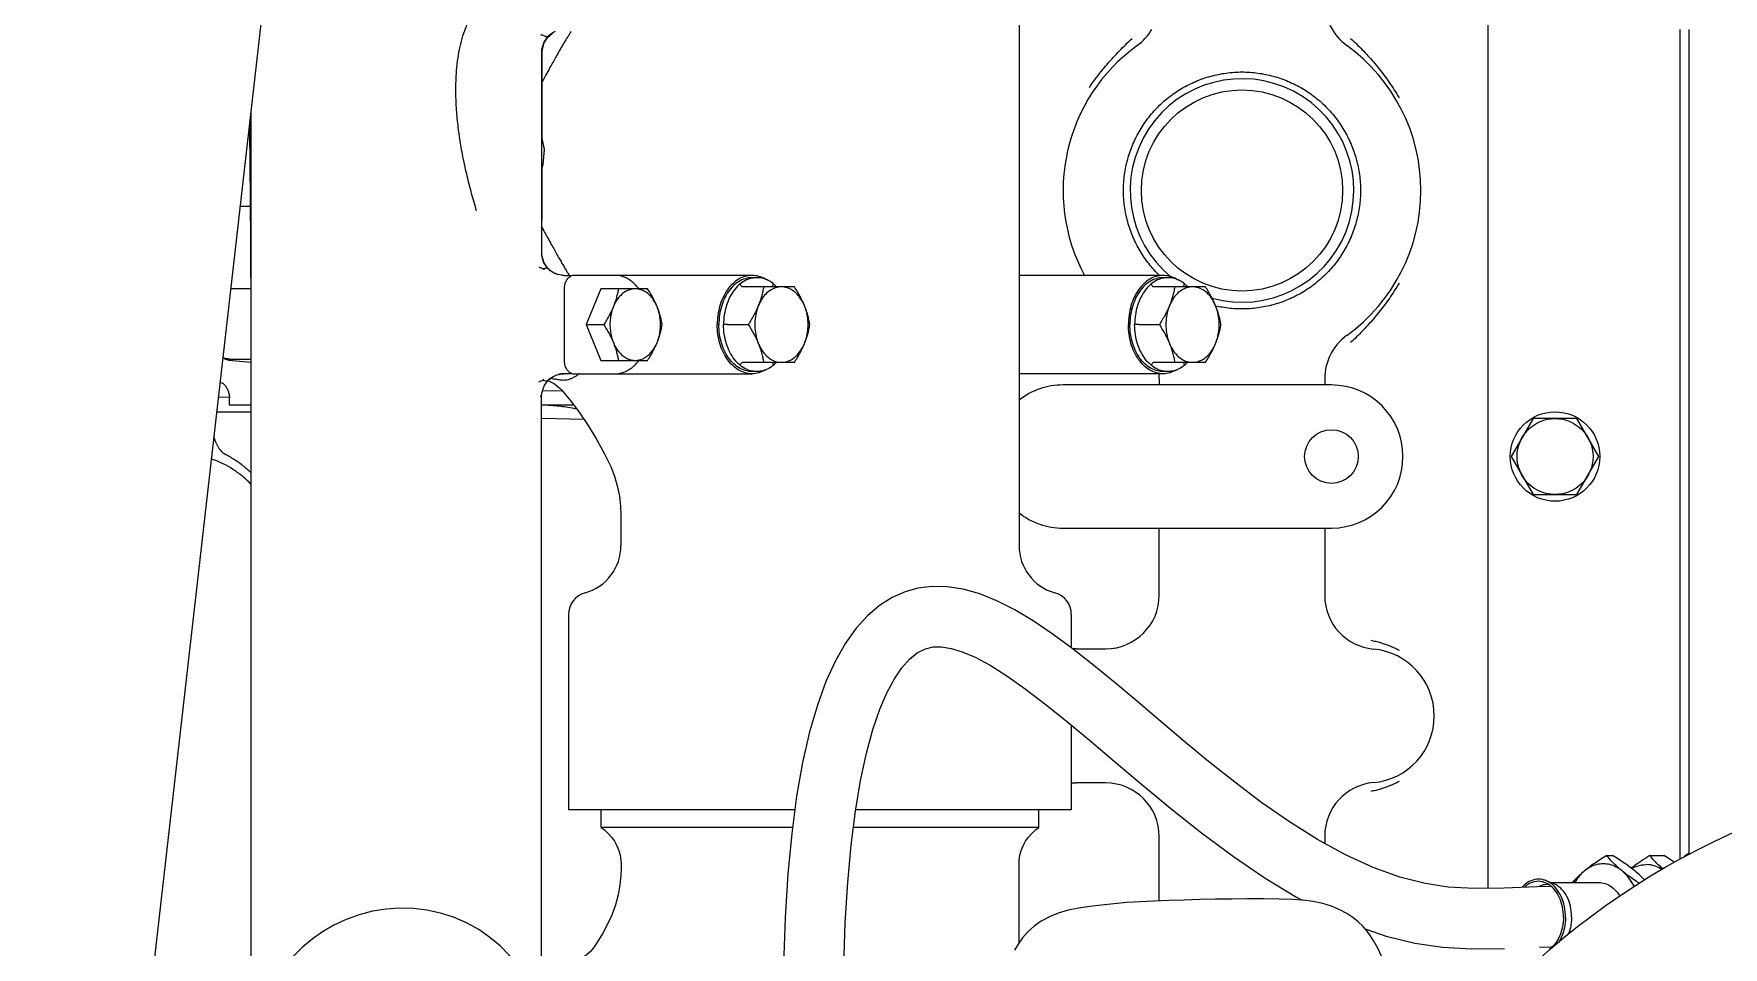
# Model space of a CAD drawing. Header units: millimetres. Extents: x 156850 to 204135, y 56350 to 74150.
# Drawn here: x 158149.8 to 158527.6, y 60918.3 to 61122.5 of the extents above; entities that cross this region are included whole.
import ezdxf

# ---------------------------------------------------------------- set-up
doc = ezdxf.new("R2010")
doc.units = ezdxf.units.MM
doc.header["$LTSCALE"] = 150
doc.layers.add('-----33 Equipment', color=5, linetype='Continuous')

# ---------------------------------------------------------------- blocks, each defined once
blk = doc.blocks.new('X-2F-PLAN$0$A$C73FA2420')
at = {"color": 0, "linetype": 'Continuous'}
for p, q in [((1413.18, 1232.83), (831.09, 1299.15)), ((1276.73, 1247.64), (1278.13, 1248.21)), ((1283.73, 1247.58), (1283.73, 1239.89)), ((1286.95, 1244.68), (1287.01, 1247.2)), ((1290.29, 1246.83), (1290.19, 1246.46)), ((1285.23, 1244.68), (1286.86, 1244.68)), ((1285.23, 1239.89), (1285.23, 1244.68)), ((1290.19, 1246.46), (1290.09, 1246.12)), ((1295.17, 1244.03), (1294.87, 1239.89)), ((1295.54, 1244.73), (1295.54, 1239.89)), ((1311.23, 1239.93), (1311.23, 1244.44)), ((1176.93, 1239.88), (1145.88, 1239.9)), ((1166.46, 1239.88), (1159.11, 1239.88)), ((1176.35, 1239.88), (1166.46, 1239.88)), ((1238.73, 1239.89), (1176.35, 1239.88)), ((1229.52, 1239.89), (1228.18, 1239.89)), ((1237.3, 1239.89), (1229.09, 1239.89)), ((1258.73, 1239.89), (1237.46, 1239.89)), ((1293.08, 1239.89), (1238.73, 1239.89)), ((1288.28, 1239.89), (1257.62, 1239.89)), ((1293.61, 1239.89), (1291.04, 1239.89)), ((1302.26, 1239.89), (1299.24, 1239.89)), ((1303.41, 1239.9), (1300.58, 1239.89)), ((1304.04, 1239.89), (1302.26, 1239.89)), ((1307, 1239.91), (1303.41, 1239.9)), ((1309.67, 1239.92), (1307, 1239.91)), ((1312.32, 1239.93), (1309.67, 1239.92)), ((1314.94, 1239.95), (1312.32, 1239.93)), ((1317.55, 1239.96), (1314.94, 1239.95)), ((1320.13, 1239.98), (1317.55, 1239.96)), ((1322.68, 1240), (1320.13, 1239.98)), ((1325.14, 1240.01), (1322.68, 1240)), ((1327.43, 1240.03), (1325.14, 1240.01)), ((1332.24, 1240.07), (1327.43, 1240.03)), ((1329.73, 1242.33), (1329.73, 1240.05)), ((1337.99, 1240.12), (1332.24, 1240.07)), ((1341.02, 1240.14), (1337.99, 1240.12)), ((1344.55, 1240.17), (1341.02, 1240.14)), ((1347.43, 1240.19), (1344.55, 1240.17)), ((1348.56, 1240.19), (1347.43, 1240.19)), ((1351.13, 1239.9), (1350.19, 1239.9)), ((1229.8, 1174.88), (1238.05, 1174.88)), ((1238.05, 1174.88), (1252.91, 1174.88)), ((1252.91, 1174.88), (1253.74, 1174.88)), ((1281.98, 1165.36), (1282.22, 1174.88)), ((1285.23, 1167.67), (1285.23, 1174.89)), ((1318.73, 1174.85), (1319.24, 1174.87)), ((1288.43, 1170.27), (1288.32, 1174.71)), ((1290.7, 1173.46), (1290.65, 1173.32)), ((1314.23, 1169.86), (1314.45, 1171.3)), ((1314.45, 1171.3), (1315.06, 1172.59)), ((1315.06, 1172.59), (1315.99, 1173.64)), ((1319.25, 1174.84), (1323.36, 1174.82)), ((1338.16, 1174.85), (1339.06, 1174.52)), ((1339.06, 1174.52), (1342.38, 1174.21)), ((1339.18, 1174.76), (1339.18, 1174.76)), ((1342.38, 1174.21), (1345.31, 1174.84)), ((1344.19, 1174.74), (1348.45, 1174.73)), ((1348.45, 1174.73), (1351.01, 1174.73)), ((1351.01, 1174.73), (1353.95, 1174.73)), ((1353.95, 1174.73), (1356.78, 1174.73)), ((1356.78, 1174.73), (1360.34, 1174.73)), ((1360.34, 1174.73), (1364.22, 1174.74)), ((1364.22, 1174.74), (1364.74, 1174.71)), ((1364.23, 1174.84), (1364.81, 1174.81)), ((1364.81, 1174.81), (1366.41, 1174.34)), ((1367.48, 1173.54), (1368.41, 1172.49)), ((1238.42, 1168.84), (1194.73, 1168.84)), ((1194.73, 1118.26), (1194.73, 1168.84)), ((1292.23, 1168.26), (1292.23, 1169.89)), ((1292.23, 1167.67), (1292.23, 1127.84)), ((1295.23, 1169.79), (1311.23, 1169.79)), ((1314.23, 1169.88), (1314.23, 1168.26)), ((1314.23, 1127.84), (1314.23, 1167.67)), ((1303.23, 1164.9), (1295.23, 1161.64)), ((1311.23, 1161.64), (1303.23, 1164.9)), ((1303.23, 1164.9), (1303.23, 1160.99)), ((1190.79, 1161.59), (1194.73, 1161.59)), ((1190.79, 1118.79), (1190.79, 1161.59)), ((1273.14, 1160.21), (1273.14, 1160.21)), ((1295.23, 1161.64), (1295.23, 1151.19)), ((1311.23, 1151.19), (1311.23, 1161.64)), ((1182.48, 1157.13), (1181.78, 1157.13)), ((1260.47, 1157.14), (1253.83, 1157.14)), ((1262.62, 1157.22), (1260.47, 1157.14)), ((1303.23, 1133.31), (1303.23, 1128.68)), ((1294.8, 1129.87), (1294.8, 1118.35)), ((1311.67, 1118.35), (1311.67, 1129.87)), ((1292.73, 1126.78), (1292.73, 1127.84)), ((1313.73, 1126.78), (1313.73, 1127.84)), ((1190.79, 1063.69), (1190.79, 1105.17)), ((1194.73, 1056.44), (1194.73, 1104.66)), ((1243.46, 1093.62), (1243.46, 1093.62)), ((1230.75, 1089.08), (1230.75, 1089.08)), ((1164.95, 1068.14), (1182.48, 1068.14)), ((1423.73, 1068.14), (1253.83, 1068.14)), ((1292.23, 1035.91), (1292.23, 1068.14)), ((1314.23, 1035.91), (1314.23, 1068.14)), ((1190.79, 1063.69), (1194.73, 1063.69)), ((1257.73, 1058.28), (1257.73, 998.28)), ((1289.73, 998.28), (1289.73, 1058.28)), ((1213.67, 1056.44), (1194.73, 1056.44)), ((1200.73, 1048.78), (1200.73, 1055.28)), ((1230.73, 1055.28), (1230.73, 1048.78)), ((1238.42, 1056.44), (1230.94, 1056.44)), ((1303.23, 1041.38), (1303.23, 1036.76)), ((1174.35, 1036.78), (1188.73, 1036.78)), ((1242.73, 1036.78), (1257.73, 1036.78)), ((1291.12, 1036.78), (1289.73, 1036.78)), ((1292.73, 1034.85), (1292.73, 1035.91)), ((1294.8, 1037.94), (1294.8, 1026.43)), ((1311.67, 1026.43), (1311.67, 1037.94)), ((1313.73, 1034.85), (1313.73, 1035.91)), ((1188.85, 999.78), (1187.18, 999.78)), ((1257.73, 999.78), (1242.62, 999.78)), ((1291.12, 999.78), (1289.73, 999.78)), ((1165.35, 988.78), (1165.35, 988.78)), ((1391.27, 963.28), (1177.18, 963.28)), ((1273.73, 958.09), (1265.23, 953.19)), ((1282.23, 953.19), (1273.73, 958.09)), ((1177.56, 949.21), (1177.48, 952.29)), ((1265.23, 953.19), (1265.23, 943.37)), ((1282.23, 943.37), (1282.23, 953.19)), ((1163.99, 951.78), (1164.06, 949.04)), ((1178.89, 950.34), (1178.2, 948.58)), ((1178.48, 949.3), (1178.48, 938.55)), ((1265.23, 943.37), (1273.73, 938.46)), ((1273.73, 938.46), (1282.23, 943.37)), ((1184.48, 936.73), (1184.48, 935.41)), ((1182.03, 930.12), (1181.62, 931.18)), ((1184.48, 927.07), (1184.48, 923.94)), ((1183.68, 920.28), (1369.26, 920.28)), ((1184.73, 918.28), (1369.26, 918.28))]:
    blk.add_line(p, q, dxfattribs=at)
for points in [[(1290.18, 1246.24), (1290.07, 1246.09), (1289.87, 1245.86), (1289.53, 1245.57), (1289.05, 1245.25), (1288.4, 1244.95), (1287.61, 1244.74), (1286.86, 1244.68)], [(1290.18, 1246.25), (1290.19, 1246.27), (1290.18, 1246.24)], [(1295.82, 1246.2), (1295.53, 1245.55), (1295.3, 1244.84), (1295.18, 1244.15), (1295.17, 1244.03)], [(1222.31, 1239.89), (1189.47, 1239.88), (1188.97, 1239.88), (1188.48, 1239.88), (1187.99, 1239.88), (1187.5, 1239.88), (1187.02, 1239.88), (1186.53, 1239.88), (1186.05, 1239.88), (1185.57, 1239.88), (1185.1, 1239.88), (1184.62, 1239.88), (1184.15, 1239.88), (1183.67, 1239.88), (1183.2, 1239.88), (1182.73, 1239.88), (1182.27, 1239.88), (1181.8, 1239.88), (1181.34, 1239.88)], [(1228.37, 1239.89), (1227.66, 1239.89), (1226.96, 1239.89), (1226.28, 1239.89), (1225.59, 1239.89), (1224.92, 1239.89), (1224.26, 1239.89), (1223.6, 1239.89), (1222.95, 1239.89), (1222.31, 1239.89)], [(1237.46, 1239.89), (1236.68, 1239.89), (1235.9, 1239.89), (1235.13, 1239.89), (1234.36, 1239.89), (1232.05, 1239.89)], [(1299.24, 1239.89), (1295.88, 1239.89), (1293.61, 1239.89)], [(1325.41, 1239.89), (1311.2, 1239.89), (1310.03, 1239.89), (1308.86, 1239.89), (1307.69, 1239.89), (1306.5, 1239.89), (1305.27, 1239.89), (1302.03, 1239.89)], [(1350.19, 1239.9), (1349.44, 1239.9), (1348.69, 1239.9), (1347.94, 1239.9), (1347.18, 1239.9), (1346.42, 1239.9), (1345.66, 1239.9), (1344.89, 1239.9), (1344.12, 1239.9), (1325.41, 1239.89)], [(1157.26, 1178.46), (1158.33, 1179.13), (1160.29, 1180.53), (1162.3, 1182.2), (1164.28, 1184.17), (1166.18, 1186.44), (1167.92, 1188.96), (1169.43, 1191.69), (1170.68, 1194.56), (1171.63, 1197.52), (1172.29, 1200.53), (1172.66, 1203.56), (1172.74, 1206.58), (1172.53, 1209.63), (1172.04, 1212.69), (1171.25, 1215.7), (1170.19, 1218.6), (1168.9, 1221.34), (1167.4, 1223.89), (1165.75, 1226.23), (1164.01, 1228.32), (1162.24, 1230.14), (1160.62, 1231.6)], [(1161.23, 1174.89), (1164.83, 1174.89), (1171.91, 1174.89)], [(1171.91, 1174.89), (1192.34, 1174.89), (1198.63, 1174.89), (1204.54, 1174.89), (1210.01, 1174.89), (1225.36, 1174.89)], [(1209.67, 1174.89), (1210.45, 1174.89), (1211.24, 1174.89), (1212.03, 1174.89), (1212.82, 1174.89), (1213.61, 1174.89), (1214.41, 1174.88), (1215.2, 1174.88), (1216, 1174.88), (1216.8, 1174.88), (1217.6, 1174.88), (1229.8, 1174.88)], [(1225.36, 1174.89), (1231.18, 1174.88), (1237.52, 1174.88), (1242.45, 1174.88), (1247.33, 1174.88), (1267.92, 1174.88)], [(1267.92, 1174.88), (1273.81, 1174.88), (1279.97, 1174.88), (1286.38, 1174.88), (1287.23, 1174.88)], [(1287.23, 1174.88), (1287.91, 1174.84), (1289.52, 1174.33), (1290.8, 1173.39)], [(1319.24, 1174.87), (1322.9, 1174.87), (1333.67, 1174.85), (1343.72, 1174.84), (1353.17, 1174.83), (1362.17, 1174.84), (1364.23, 1174.84)], [(1290.65, 1173.32), (1290.46, 1172.9), (1290.24, 1172.47), (1289.98, 1172.04), (1289.67, 1171.6), (1289.33, 1171.17), (1288.94, 1170.75), (1288.62, 1170.44)], [(1290.65, 1173.76), (1290.64, 1173.71), (1290.64, 1173.66), (1290.65, 1173.62)], [(1291.06, 1174.4), (1290.93, 1174.46), (1290.78, 1174.51)], [(1290.8, 1173.39), (1291.7, 1172.14), (1291.82, 1171.77)], [(1314.61, 1171.77), (1315.06, 1172.62), (1315.99, 1173.68), (1317.23, 1174.45), (1318.73, 1174.85)], [(1315.53, 1174.38), (1315.5, 1174.37), (1315.47, 1174.38)], [(1315.71, 1174.43), (1315.65, 1174.41), (1315.59, 1174.39), (1315.53, 1174.38)], [(1315.83, 1173.59), (1315.84, 1173.62), (1315.85, 1173.65)], [(1315.99, 1173.64), (1317.23, 1174.42), (1318.74, 1174.81), (1319.25, 1174.84)], [(1323.36, 1174.82), (1329.75, 1174.8), (1330.04, 1174.8), (1330.33, 1174.8), (1330.63, 1174.8)], [(1330.63, 1174.8), (1333.5, 1174.78), (1333.78, 1174.78), (1334.06, 1174.78), (1334.34, 1174.78), (1339.17, 1174.76)], [(1364.74, 1174.71), (1366.24, 1174.32), (1367.48, 1173.54)], [(1366.41, 1174.34), (1367.72, 1173.43), (1368.03, 1173.07)], [(1164.27, 1162.98), (1163.87, 1163.25), (1163.39, 1163.64), (1162.95, 1164.04), (1162.56, 1164.46), (1162.21, 1164.89), (1161.9, 1165.33), (1161.63, 1165.77), (1161.4, 1166.21), (1161.21, 1166.64), (1161.05, 1167.04), (1160.93, 1167.42), (1160.84, 1167.74), (1160.78, 1168), (1160.74, 1168.19), (1160.72, 1168.35), (1160.7, 1168.46), (1160.69, 1168.53), (1160.69, 1168.57), (1160.69, 1168.58)], [(1288.62, 1170.44), (1286.42, 1168.57), (1283.63, 1166.46), (1280.65, 1164.47), (1277.5, 1162.57), (1274.15, 1160.73), (1273.14, 1160.21)], [(1167, 1161.29), (1166.55, 1161.56), (1165.53, 1162.18), (1164.48, 1162.85), (1164.27, 1162.98)], [(1181.78, 1157.13), (1180.03, 1157.19), (1177.92, 1157.4), (1175.7, 1157.8), (1173.43, 1158.4), (1171.17, 1159.2), (1168.97, 1160.2), (1167, 1161.29)], [(1190.79, 1161.59), (1190.21, 1160.8), (1189.45, 1159.97), (1188.6, 1159.23), (1187.68, 1158.59), (1186.68, 1158.06), (1185.64, 1157.65), (1184.55, 1157.35), (1183.44, 1157.18), (1182.48, 1157.13)], [(1273.14, 1160.21), (1271.49, 1159.42), (1269.36, 1158.6), (1267.15, 1157.96), (1264.9, 1157.49), (1262.62, 1157.22)], [(1243.46, 1093.62), (1242.19, 1096.5), (1240.41, 1099.33), (1238.13, 1102.02), (1235.34, 1104.56), (1232, 1106.96), (1228.05, 1109.21), (1223.44, 1111.3), (1218.15, 1113.23), (1212.12, 1114.97), (1205.33, 1116.52), (1197.77, 1117.86), (1189.45, 1118.97), (1180.38, 1119.84), (1170.56, 1120.45), (1160.11, 1120.8)], [(1159.85, 1107.3), (1169.45, 1106.99), (1178.48, 1106.44), (1186.8, 1105.68), (1194.4, 1104.71), (1201.26, 1103.56), (1207.37, 1102.24), (1212.7, 1100.79), (1217.24, 1099.23), (1221, 1097.63), (1224.04, 1096.01), (1226.49, 1094.35), (1228.42, 1092.65), (1229.84, 1090.89), (1230.75, 1089.08)], [(1234.09, 1060.7), (1236.95, 1064.95), (1239.41, 1069.07), (1241.44, 1073.07), (1242.99, 1076.92), (1244.04, 1080.62), (1244.6, 1084.18), (1244.66, 1087.58), (1244.26, 1090.76), (1243.46, 1093.62)], [(1230.75, 1089.08), (1231.15, 1087.33), (1231.16, 1085.45), (1230.81, 1083.32), (1230.06, 1080.85), (1228.82, 1077.95), (1227.03, 1074.6), (1224.69, 1070.86), (1221.81, 1066.77), (1218.44, 1062.33), (1214.6, 1057.56), (1210.33, 1052.43), (1205.61, 1046.86), (1200.46, 1040.77), (1195.02, 1034.21), (1189.54, 1027.3), (1184.26, 1020.2), (1179.41, 1013.07), (1175.18, 1006.07), (1174.54, 1004.86)], [(1174.68, 1006.92), (1174.73, 1010.05), (1174.77, 1013.49), (1174.77, 1017.02), (1174.75, 1020.6), (1174.71, 1024.19), (1174.63, 1027.75), (1174.54, 1031.24), (1174.43, 1034.63), (1174.31, 1037.89), (1174.16, 1041.02), (1173.95, 1044.02), (1173.7, 1046.9), (1173.4, 1049.66), (1173.07, 1052.31), (1172.72, 1054.83), (1172.26, 1057.18), (1171.62, 1059.36), (1170.8, 1061.35), (1169.81, 1063.15), (1168.67, 1064.75), (1167.41, 1066.15), (1166.06, 1067.34), (1164.68, 1068.33), (1163.32, 1069.12)], [(1182.48, 1068.14), (1183.44, 1068.09), (1184.55, 1067.92), (1185.64, 1067.62), (1186.68, 1067.21), (1187.68, 1066.68), (1188.6, 1066.04), (1189.45, 1065.3), (1190.21, 1064.47), (1190.79, 1063.69)], [(1177.45, 972.21), (1178.21, 977.32), (1179.64, 982.97), (1181.79, 988.95), (1184.62, 995.12), (1188.06, 1001.39), (1192, 1007.65), (1196.31, 1013.83), (1200.87, 1019.87), (1205.54, 1025.74), (1210.23, 1031.41), (1214.82, 1036.85), (1219.22, 1042.04), (1223.39, 1047), (1227.28, 1051.75), (1230.85, 1056.31), (1234.09, 1060.7)], [(1165.35, 988.78), (1166.4, 989.45), (1167.54, 990.29), (1168.61, 991.22), (1169.63, 992.27), (1170.6, 993.47), (1171.53, 994.84), (1172.38, 996.43), (1173.14, 998.24), (1173.76, 1000.23), (1174.23, 1002.39), (1174.53, 1004.68), (1174.68, 1006.92)], [(1168.08, 990.76), (1166.47, 986.05), (1164.91, 979.64), (1164.01, 973.47)], [(1147.05, 983.82), (1149.25, 984.12), (1151.38, 984.45), (1153.37, 984.8), (1155.24, 985.17), (1157.02, 985.58), (1158.74, 986.04), (1160.43, 986.57), (1162.11, 987.19), (1163.78, 987.94), (1165.35, 988.78)], [(1164.01, 973.47), (1163.65, 966.88), (1163.7, 959.55)], [(1177.48, 952.29), (1177.21, 959.67), (1177.15, 966.38), (1177.45, 972.21)]]:
    blk.add_lwpolyline(points, dxfattribs=at)
for centre, radius in [((1333.23, 1018.28), 22.5), ((1038.73, 841.29), 165.1), ((1273.73, 998.28), 6), ((1273.73, 948.28), 10), ((1273.73, 948.28), 8.5)]:
    blk.add_circle(centre, radius, dxfattribs=at)
for centre, radius, start, end in [((1238.42, 1163.84), 5, 15.5899, 90), ((1253.83, 1168.14), 11, 195.5899, 270), ((1253.83, 1057.14), 11, 90, 164.4101), ((1273.73, 1058.28), 16, 141.9397, 180), ((1273.73, 1058.28), 16, 0, 38.0603), ((1238.42, 1061.44), 5, 270, 344.4101), ((1333.23, 1018.28), 40, 35.9117, 118.3723), ((1215.73, 1055.28), 15, 175.5744, 180), ((1215.73, 1055.28), 15, 0, 3.2108), ((1188.73, 1048.78), 12, 270, 0), ((1242.73, 1048.78), 12, 180, 270), ((1333.23, 1018.28), 25, 164.454, 140.7462), ((1375.35, 1048.78), 12, 215.9117, 239.3426), ((1291.12, 1048.78), 12, 270, 275.3387), ((1188.85, 987.78), 12, 5.3128, 90), ((1242.62, 987.78), 12, 90, 174.6872), ((1273.73, 998.28), 16, 180, 0), ((1291.12, 987.78), 12, 35.9117, 90), ((1375.35, 987.78), 12, 90, 144.0883), ((1333.23, 1018.28), 40, 215.9117, 324.0883), ((1215.73, 990.28), 15, 185.3128, 354.6872)]:
    blk.add_arc(centre, radius, start, end, dxfattribs=at)
for points, start_tangent, end_tangent in [([(1267.57, 1239.88), (1269.11, 1241.55), (1270.6, 1243.52), (1271.84, 1245.59), (1272.81, 1247.73), (1273.18, 1248.77)], (0.708418, 0.705793), (0.303897, 0.952705)), ([(1276.73, 1247.64), (1276.15, 1247.37), (1275.61, 1247.06), (1275.14, 1246.7), (1274.72, 1246.31), (1274.37, 1245.88), (1274.09, 1245.43)], (-0.92582, -0.377964), (-0.461598, -0.887089)), ([(1270.11, 1239.87), (1271.27, 1241.18), (1272.81, 1243.26), (1274.09, 1245.43)], (0.682774, 0.73063), (0.461598, 0.887089)), ([(1295.54, 1244.73), (1295.56, 1245.11), (1295.62, 1245.53), (1295.74, 1245.96), (1295.83, 1246.2)], (0.000062, 1), (0.391946, 0.919988)), ([(1328.67, 1189.42), (1332.54, 1190.53), (1336.44, 1191.53), (1340.37, 1192.4), (1344.34, 1193.11), (1348.31, 1193.64), (1352.26, 1193.96), (1356.01, 1194.06), (1359.34, 1193.94), (1362.2, 1193.66), (1364.75, 1193.24), (1367.2, 1192.65), (1369.63, 1191.84), (1372, 1190.76), (1374.21, 1189.42)], (0.959151, 0.282893), (0.819975, -0.572399)), ([(1287.24, 1175.2), (1287.23, 1174.88)], (-0.003696, -0.999993), (0.189309, 0.981918)), ([(1290.78, 1174.51), (1290.6, 1175.01), (1290.38, 1175.49)], (-0.306508, 0.951868), (-0.441471, 0.897276)), ([(1316.15, 1175.47), (1315.91, 1174.95), (1315.71, 1174.43)], (-0.466391, -0.884579), (-0.322063, -0.946718)), ([(1367.82, 1174.34), (1367.94, 1174.69), (1368.04, 1175.07)], (0.287151, 0.957885), (0.251036, 0.967978)), ([(1284.3, 1166.93), (1284.69, 1168.99), (1285.1, 1172.27), (1285.22, 1174.58)], (0.213147, 0.97702), (0.024711, 0.999695)), ([(1290.65, 1173.62), (1290.71, 1173.57)], (0.687827, -0.725875), (0.679333, -0.733831)), ([(1290.78, 1174.51), (1290.67, 1173.98), (1290.7, 1173.78)], (-0.17666, -0.984272), (0.333357, -0.942801)), ([(1290.71, 1173.57), (1291.53, 1172.46), (1291.63, 1172.27)], (0.679333, -0.733831), (0.464444, -0.885602)), ([(1290.81, 1170.52), (1290.94, 1171.39), (1291.05, 1172.2), (1291.15, 1172.91)], (0.147522, 0.989059), (0.122176, 0.992508)), ([(1291.15, 1172.91), (1291.15, 1172.95)], (0.122176, 0.992508), (0.120888, 0.992666)), ([(1291.63, 1172.27), (1291.86, 1171.79)], (0.464444, -0.885602), (0.37724, -0.926116)), ([(1291.86, 1171.79), (1292.06, 1171.19)], (0.37724, -0.926116), (0.26272, -0.964872)), ([(1292.06, 1171.19), (1292.13, 1170.91)], (0.26272, -0.964872), (0.206154, -0.97852)), ([(1314.23, 1169.88), (1314.41, 1171.19)], (0, 1), (0.266959, 0.963708)), ([(1314.41, 1171.19), (1314.61, 1171.77)], (0.266959, 0.963708), (0.380815, 0.924651)), ([(1314.61, 1171.77), (1314.95, 1172.45), (1315.68, 1173.43)], (0.380815, 0.924651), (0.674823, 0.737979)), ([(1325.02, 1174.82), (1324.59, 1174.59), (1322.96, 1173.7), (1321.51, 1172.9), (1320.22, 1172.19), (1319.06, 1171.54), (1318.02, 1170.95), (1317.08, 1170.41), (1316.21, 1169.9), (1315.41, 1169.42), (1314.74, 1169.02)], (-0.880369, -0.474289), (-0.85026, -0.526362)), ([(1315.68, 1173.43), (1315.83, 1173.59)], (0.674823, 0.737979), (0.701153, 0.713011)), ([(1315.81, 1174), (1315.71, 1174.43)], (-0.252028, 0.96772), (-0.203317, 0.979113)), ([(1315.85, 1173.65), (1315.81, 1174)], (0.206956, 0.97835), (-0.252028, 0.96772)), ([(1368.79, 1168.27), (1368.42, 1168.52), (1367.77, 1168.94), (1367.08, 1169.38), (1366.33, 1169.83), (1365.53, 1170.3), (1364.67, 1170.81), (1363.72, 1171.35), (1362.68, 1171.94), (1361.52, 1172.59), (1360.22, 1173.31), (1358.77, 1174.11), (1357.64, 1174.73)], (-0.823476, 0.56735), (-0.879408, 0.476069)), ([(1367.81, 1174.33), (1367.71, 1173.99), (1367.61, 1173.54)], (-0.275199, -0.961387), (0.592957, -0.805234)), ([(1367.71, 1173.44), (1368.16, 1172.93)], (0.707421, -0.706792), (0.614768, -0.788708)), ([(1368.16, 1172.93), (1368.24, 1172.82)], (0.614768, -0.788708), (0.594917, -0.803787)), ([(1368.24, 1172.82), (1368.54, 1172.38), (1368.84, 1171.79)], (0.594917, -0.803787), (0.392673, -0.919678)), ([(1291.65, 1167.31), (1291.46, 1167.64), (1291.14, 1168.31), (1290.91, 1168.96), (1290.8, 1169.55), (1290.77, 1170.06), (1290.81, 1170.52)], (-0.523681, 0.851914), (0.147545, 0.989055)), ([(1291.83, 1167.03), (1291.65, 1167.31)], (-0.551456, 0.834204), (-0.523681, 0.851914)), ([(1292.22, 1170.45), (1292.13, 1171.04)], (-0.106998, 0.994259), (-0.208776, 0.977964)), ([(1292.13, 1170.91), (1292.23, 1169.89)], (0.206154, -0.97852), (0, -1)), ([(1292.26, 1169.88), (1292.22, 1170.45)], (-0.025662, 0.999671), (-0.106998, 0.994259)), ([(1292.35, 1168.26), (1292.23, 1167.67)], (-0.379279, -0.925282), (0, -1)), ([(1292.26, 1169.73), (1292.26, 1169.88)], (0.018639, 0.999826), (-0.025662, 0.999671)), ([(1292.35, 1168.26), (1292.75, 1168.85)], (0.379287, 0.925279), (0.688401, 0.725331)), ([(1292.75, 1168.85), (1293.38, 1169.33), (1294.19, 1169.66)], (0.688401, 0.725331), (0.967127, 0.254293)), ([(1294.19, 1169.66), (1294.53, 1169.73), (1294.88, 1169.77), (1295.23, 1169.79)], (0.967009, 0.254742), (1, -0.000305)), ([(1311.23, 1169.79), (1311.59, 1169.77), (1311.94, 1169.73), (1312.28, 1169.65)], (1, 0.000289), (0.966885, -0.255212)), ([(1312.28, 1169.65), (1313.1, 1169.33), (1313.73, 1168.85), (1313.87, 1168.68)], (0.967016, -0.254714), (0.60752, -0.794304)), ([(1313.87, 1168.68), (1314.12, 1168.26)], (0.60752, -0.794304), (0.378024, -0.925796)), ([(1314.23, 1167.67), (1314.12, 1168.26)], (0, 1), (-0.378193, 0.925727)), ([(1314.66, 1168.97), (1314.23, 1168.7)], (-0.849326, -0.527869), (-0.843637, -0.536914)), ([(1314.74, 1169.02), (1314.66, 1168.97)], (-0.85026, -0.526362), (-0.849326, -0.527869)), ([(1292.23, 1166.45), (1292.21, 1166.49), (1291.83, 1167.03)], (-0.588456, 0.808529), (-0.551456, 0.834204)), ([(1303.23, 1160.99), (1302.21, 1160.36), (1301.21, 1159.79), (1300.22, 1159.29), (1299.23, 1158.85)], (-0.84076, -0.541408), (-0.92582, -0.377964)), ([(1307.23, 1158.85), (1306.25, 1159.29), (1305.26, 1159.79), (1304.25, 1160.36), (1303.23, 1160.99)], (-0.92582, 0.377964), (-0.84076, 0.541408)), ([(1292.23, 1158.48), (1292.68, 1156.29), (1293.98, 1154.27), (1294.83, 1153.46)], (0, -1), (0.766761, -0.641932)), ([(1299.23, 1158.85), (1298.25, 1158.48), (1297.26, 1158.18), (1296.25, 1157.92), (1295.23, 1157.72)], (-0.92582, -0.377964), (-0.985438, -0.170033)), ([(1299.23, 1158.85), (1298.1, 1158.29), (1297.11, 1157.59), (1296.31, 1156.78), (1295.72, 1155.89), (1295.35, 1154.93), (1295.23, 1153.95)], (-0.92582, -0.377964), (0, -1)), ([(1307.23, 1158.85), (1305.97, 1159.27), (1304.62, 1159.52), (1303.23, 1159.61), (1301.84, 1159.52), (1300.5, 1159.27), (1299.23, 1158.85)], (-0.92582, 0.377964), (-0.92582, -0.377964)), ([(1311.23, 1153.95), (1311.11, 1154.93), (1310.75, 1155.89), (1310.16, 1156.78), (1309.36, 1157.59), (1308.38, 1158.29), (1307.23, 1158.85)], (0, 1), (-0.92582, 0.377964)), ([(1311.23, 1157.72), (1310.21, 1157.92), (1309.21, 1158.18), (1308.22, 1158.48), (1307.23, 1158.85)], (-0.985438, 0.170033), (-0.92582, 0.377964)), ([(1311.64, 1153.46), (1312.49, 1154.27), (1313.79, 1156.29), (1314.23, 1158.48)], (0.766761, 0.641932), (0, 1)), ([(1294.83, 1153.46), (1295.18, 1153.18)], (0.766761, -0.641932), (0.796285, -0.604921)), ([(1295.23, 1153.95), (1295.36, 1152.97), (1295.72, 1152.02), (1296.31, 1151.12), (1297.11, 1150.32), (1298.09, 1149.62), (1299.23, 1149.05)], (0, -1), (0.92582, -0.377964)), ([(1307.23, 1149.05), (1308.37, 1149.62), (1309.36, 1150.31), (1310.16, 1151.12), (1310.75, 1152.02), (1311.11, 1152.97), (1311.23, 1153.95)], (0.92582, 0.377964), (0, 1)), ([(1311.29, 1153.18), (1311.64, 1153.46)], (0.796285, 0.604921), (0.766761, 0.641932)), ([(1295.23, 1151.19), (1296.25, 1150.56), (1297.26, 1149.99), (1298.25, 1149.49), (1299.23, 1149.05)], (0.84076, -0.541408), (0.92582, -0.377964)), ([(1299.23, 1149.05), (1300.22, 1148.68), (1301.21, 1148.38), (1302.21, 1148.13), (1303.23, 1147.93)], (0.92582, -0.377964), (0.985438, -0.170033)), ([(1299.23, 1149.05), (1300.5, 1148.64), (1301.85, 1148.38), (1303.23, 1148.3), (1304.62, 1148.38), (1305.97, 1148.64), (1307.23, 1149.05)], (0.92582, -0.377964), (0.92582, 0.377964)), ([(1303.23, 1147.93), (1304.25, 1148.13), (1305.26, 1148.38), (1306.25, 1148.68), (1307.23, 1149.05)], (0.985438, 0.170033), (0.92582, 0.377964)), ([(1307.23, 1149.05), (1308.22, 1149.49), (1309.21, 1149.99), (1310.21, 1150.56), (1311.23, 1151.19)], (0.92582, 0.377964), (0.84076, 0.541408)), ([(1292.23, 1127.84), (1292.45, 1129.36), (1293.07, 1130.81), (1294.09, 1132.16), (1295.46, 1133.34), (1297.12, 1134.31), (1299.02, 1135.02), (1301.09, 1135.47), (1303.23, 1135.62)], (0, 1), (1, 0)), ([(1292.73, 1127.84), (1292.79, 1128.61), (1293.25, 1130.13), (1294.14, 1131.55), (1295.43, 1132.81), (1297.06, 1133.84), (1298.96, 1134.62), (1301.05, 1135.1), (1303.23, 1135.26)], (0, 1), (1, 0)), ([(1292.83, 1127.8), (1293.25, 1129.07), (1294.14, 1130.49), (1295.43, 1131.75), (1297.06, 1132.78), (1298.96, 1133.56), (1301.05, 1134.04), (1303.23, 1134.2)], (0.1942, 0.980962), (1, 0)), ([(1314.23, 1127.84), (1314.02, 1129.36), (1313.4, 1130.81), (1312.38, 1132.16), (1311.01, 1133.34), (1309.35, 1134.31), (1307.44, 1135.02), (1305.38, 1135.47), (1303.23, 1135.62)], (0, 1), (-1, 0)), ([(1313.73, 1127.84), (1313.68, 1128.61), (1313.22, 1130.13), (1312.33, 1131.55), (1311.04, 1132.81), (1309.41, 1133.84), (1307.5, 1134.62), (1305.42, 1135.1), (1303.23, 1135.26)], (0, 1), (-1, 0)), ([(1313.63, 1127.8), (1313.22, 1129.07), (1312.33, 1130.49), (1311.04, 1131.75), (1309.41, 1132.78), (1307.5, 1133.56), (1305.42, 1134.04), (1303.23, 1134.2)], (-0.1942, 0.980962), (-1, 0)), ([(1303.23, 1133.31), (1303.23, 1133.49), (1303.23, 1133.7), (1303.23, 1133.9), (1303.23, 1134.07)], (0, 1), (0, 1)), ([(1294.8, 1129.87), (1294.76, 1130.03), (1294.64, 1130.19), (1294.48, 1130.33), (1294.3, 1130.42)], (0, 1), (-0.92582, 0.377964)), ([(1311.67, 1129.87), (1311.71, 1130.03), (1311.83, 1130.19), (1311.99, 1130.33), (1312.17, 1130.42)], (0, 1), (0.92582, 0.377964)), ([(1293.16, 1124.71), (1293.07, 1124.86), (1292.45, 1126.32), (1292.23, 1127.84)], (-0.527024, 0.84985), (0, 1)), ([(1292.73, 1126.78), (1292.79, 1127.55), (1292.83, 1127.8)], (0, 1), (0.1942, 0.980962)), ([(1293.15, 1124.71), (1292.79, 1126), (1292.73, 1126.78)], (-0.378535, 0.925587), (0, 1)), ([(1299.02, 1126.43), (1297.6, 1125.7), (1296.41, 1124.77), (1295.53, 1123.69), (1294.98, 1122.5), (1294.8, 1121.26)], (-0.92582, -0.377964), (0, -1)), ([(1299.02, 1126.43), (1297.98, 1126.04), (1296.93, 1125.71), (1295.87, 1125.45), (1294.8, 1125.24)], (-0.92582, -0.377964), (-0.985438, -0.170033)), ([(1303.23, 1128.68), (1302.17, 1128.02), (1301.11, 1127.42), (1300.06, 1126.88), (1299.02, 1126.43)], (-0.84076, -0.541408), (-0.92582, -0.377964)), ([(1307.45, 1126.43), (1305.84, 1126.93), (1304.12, 1127.19), (1302.35, 1127.19), (1300.63, 1126.93), (1299.02, 1126.43)], (-0.92582, 0.377964), (-0.92582, -0.377964)), ([(1307.45, 1126.43), (1306.41, 1126.88), (1305.36, 1127.42), (1304.3, 1128.02), (1303.23, 1128.68)], (-0.92582, 0.377964), (-0.84076, 0.541408)), ([(1311.67, 1121.26), (1311.48, 1122.5), (1310.94, 1123.69), (1310.06, 1124.77), (1308.88, 1125.69), (1307.45, 1126.43)], (0, 1), (-0.92582, 0.377964)), ([(1311.67, 1125.24), (1310.6, 1125.45), (1309.54, 1125.71), (1308.49, 1126.04), (1307.45, 1126.43)], (-0.985438, 0.170033), (-0.92582, 0.377964)), ([(1313.31, 1124.71), (1313.4, 1124.86), (1314.02, 1126.32), (1314.23, 1127.84)], (0.527024, 0.84985), (0, 1)), ([(1313.32, 1124.71), (1313.68, 1126), (1313.73, 1126.78)], (0.378535, 0.925587), (0, 1)), ([(1313.73, 1126.78), (1313.68, 1127.55), (1313.63, 1127.8)], (0, 1), (-0.1942, 0.980962)), ([(1294.18, 1123.01), (1294.14, 1123.06), (1293.25, 1124.48), (1293.15, 1124.71)], (-0.639571, 0.768732), (-0.378535, 0.925587)), ([(1294.35, 1122.82), (1294.18, 1123.01)], (-0.664574, 0.747223), (-0.639571, 0.768732)), ([(1294.48, 1123.18), (1294.3, 1123.13)], (-0.989806, -0.142419), (-0.92582, -0.377964)), ([(1294.77, 1122.39), (1294.35, 1122.82)], (-0.719955, 0.694021), (-0.664574, 0.747223)), ([(1294.68, 1123.16), (1294.64, 1123.18), (1294.48, 1123.18)], (-0.926496, 0.376304), (-0.989806, -0.142419)), ([(1294.8, 1122.98), (1294.76, 1123.11), (1294.68, 1123.16)], (0, 1), (-0.926496, 0.376304)), ([(1311.67, 1122.98), (1311.71, 1123.11), (1311.79, 1123.16)], (0, 1), (0.926936, 0.375219)), ([(1311.7, 1122.39), (1312.12, 1122.82)], (0.719955, 0.694021), (0.664539, 0.747253)), ([(1311.79, 1123.16), (1311.83, 1123.18), (1311.99, 1123.18)], (0.926936, 0.375219), (0.989806, -0.142419)), ([(1311.99, 1123.18), (1312.17, 1123.13)], (0.989806, -0.142419), (0.92582, -0.377964)), ([(1312.12, 1122.82), (1312.28, 1123.01)], (0.664539, 0.747253), (0.639571, 0.768732)), ([(1312.28, 1123.01), (1312.33, 1123.06), (1313.22, 1124.48), (1313.32, 1124.71)], (0.639571, 0.768732), (0.378535, 0.925587)), ([(1294.8, 1121.26), (1294.99, 1120.02), (1295.53, 1118.84), (1296.41, 1117.76), (1297.59, 1116.83), (1299.02, 1116.1)], (0, -1), (0.92582, -0.377964)), ([(1294.8, 1118.35), (1295.87, 1117.69), (1296.93, 1117.09), (1297.98, 1116.56), (1299.02, 1116.1)], (0.84076, -0.541408), (0.92582, -0.377964)), ([(1307.45, 1116.1), (1308.87, 1116.83), (1310.06, 1117.76), (1310.94, 1118.84), (1311.48, 1120.03), (1311.67, 1121.26)], (0.92582, 0.377964), (0, 1)), ([(1307.45, 1116.1), (1308.49, 1116.56), (1309.54, 1117.09), (1310.6, 1117.69), (1311.67, 1118.35)], (0.92582, 0.377964), (0.84076, 0.541408)), ([(1299.02, 1116.1), (1300.06, 1115.71), (1301.11, 1115.38), (1302.17, 1115.12), (1303.23, 1114.91)], (0.92582, -0.377964), (0.985438, -0.170033)), ([(1299.02, 1116.1), (1300.63, 1115.59), (1302.35, 1115.33), (1304.12, 1115.33), (1305.84, 1115.59), (1307.45, 1116.1)], (0.92582, -0.377964), (0.92582, 0.377964)), ([(1303.23, 1114.91), (1304.3, 1115.12), (1305.36, 1115.38), (1306.41, 1115.71), (1307.45, 1116.1)], (0.985438, 0.170033), (0.92582, 0.377964)), ([(1356.3, 1052.38), (1358.1, 1051.1), (1359.81, 1049.78), (1361.44, 1048.43), (1362.99, 1047.06), (1364.47, 1045.67), (1365.89, 1044.27), (1367.25, 1042.86)], (0.826591, -0.562803), (0.6861, -0.727508)), ([(1292.23, 1035.91), (1292.45, 1037.43), (1293.07, 1038.89), (1294.09, 1040.24), (1295.46, 1041.41), (1297.12, 1042.38), (1299.02, 1043.1), (1301.09, 1043.54), (1303.23, 1043.69)], (0, 1), (1, 0)), ([(1292.73, 1035.91), (1292.79, 1036.69), (1293.25, 1038.21), (1294.14, 1039.63), (1295.43, 1040.88), (1297.06, 1041.92), (1298.96, 1042.7), (1301.05, 1043.18), (1303.23, 1043.34)], (0, 1), (1, 0)), ([(1314.23, 1035.91), (1314.02, 1037.43), (1313.4, 1038.89), (1312.38, 1040.24), (1311.01, 1041.41), (1309.35, 1042.38), (1307.44, 1043.1), (1305.38, 1043.54), (1303.23, 1043.69)], (0, 1), (-1, 0)), ([(1313.73, 1035.91), (1313.68, 1036.69), (1313.22, 1038.21), (1312.33, 1039.63), (1311.04, 1040.88), (1309.41, 1041.92), (1307.5, 1042.7), (1305.42, 1043.18), (1303.23, 1043.34)], (0, 1), (-1, 0)), ([(1314.23, 1036.75), (1315.46, 1037.93), (1316.81, 1039.07), (1318.24, 1040.13), (1319.73, 1041.08), (1321.28, 1041.93), (1322.89, 1042.67), (1324.54, 1043.31), (1326.23, 1043.84), (1327.96, 1044.25), (1329.7, 1044.54), (1331.46, 1044.72), (1333.23, 1044.78)], (0.697032, 0.71704), (1, 0)), ([(1333.23, 1044.78), (1335, 1044.72), (1336.77, 1044.54), (1338.51, 1044.25), (1340.24, 1043.84), (1341.93, 1043.31), (1343.58, 1042.67), (1345.19, 1041.93), (1346.74, 1041.08), (1348.23, 1040.13), (1349.66, 1039.07), (1351.01, 1037.93), (1352.28, 1036.7), (1353.47, 1035.39), (1354.57, 1034), (1355.57, 1032.54), (1356.47, 1031.01), (1357.27, 1029.43), (1357.96, 1027.8), (1358.54, 1026.13), (1359.01, 1024.42), (1359.36, 1022.69), (1359.6, 1020.93), (1359.72, 1019.16), (1359.72, 1017.39), (1359.6, 1015.63), (1359.36, 1013.87), (1359.01, 1012.13), (1358.54, 1010.43), (1357.96, 1008.75), (1357.27, 1007.12), (1356.47, 1005.54), (1355.57, 1004.02), (1354.57, 1002.56), (1353.47, 1001.17), (1352.28, 999.86), (1351.01, 998.62), (1349.66, 997.48), (1348.23, 996.43), (1346.74, 995.48), (1345.19, 994.63), (1343.58, 993.88), (1341.93, 993.24), (1340.24, 992.72), (1338.51, 992.31), (1336.77, 992.01), (1335, 991.84), (1333.23, 991.78)], (1, 0), (-1, 0.000003)), ([(1292.83, 1035.88), (1293.25, 1037.15), (1294.14, 1038.57), (1295.43, 1039.82), (1297.06, 1040.86), (1298.96, 1041.64), (1301.05, 1042.12), (1303.23, 1042.28)], (0.1942, 0.980962), (1, 0)), ([(1313.63, 1035.88), (1313.22, 1037.15), (1312.33, 1038.57), (1311.04, 1039.82), (1309.41, 1040.86), (1307.5, 1041.64), (1305.42, 1042.12), (1303.23, 1042.28)], (-0.1942, 0.980962), (-1, 0)), ([(1303.23, 1041.38), (1303.23, 1041.57), (1303.23, 1041.78), (1303.23, 1041.98), (1303.23, 1042.15)], (0, 1), (0, 1)), ([(1293.16, 1032.79), (1293.07, 1032.94), (1292.45, 1034.4), (1292.23, 1035.91)], (-0.527024, 0.84985), (0, 1)), ([(1292.73, 1034.85), (1292.79, 1035.63), (1292.83, 1035.88)], (0, 1), (0.1942, 0.980962)), ([(1294.8, 1037.94), (1294.76, 1038.11), (1294.64, 1038.27), (1294.48, 1038.4), (1294.3, 1038.5)], (0, 1), (-0.92582, 0.377964)), ([(1303.23, 1036.76), (1302.17, 1036.1), (1301.11, 1035.49), (1300.06, 1034.96), (1299.02, 1034.5)], (-0.84076, -0.541408), (-0.92582, -0.377964)), ([(1307.45, 1034.5), (1305.84, 1035.01), (1304.12, 1035.27), (1302.35, 1035.27), (1300.63, 1035.01), (1299.02, 1034.5)], (-0.92582, 0.377964), (-0.92582, -0.377964)), ([(1307.45, 1034.5), (1306.41, 1034.96), (1305.36, 1035.49), (1304.3, 1036.1), (1303.23, 1036.76)], (-0.92582, 0.377964), (-0.84076, 0.541408)), ([(1311.67, 1037.94), (1311.71, 1038.11), (1311.83, 1038.27), (1311.99, 1038.4), (1312.17, 1038.5)], (0, 1), (0.92582, 0.377964)), ([(1313.31, 1032.79), (1313.4, 1032.94), (1314.02, 1034.4), (1314.23, 1035.91)], (0.527024, 0.84985), (0, 1)), ([(1313.73, 1034.85), (1313.68, 1035.63), (1313.63, 1035.88)], (0, 1), (-0.1942, 0.980962)), ([(1293.15, 1032.79), (1292.79, 1034.08), (1292.73, 1034.85)], (-0.378535, 0.925587), (0, 1)), ([(1294.18, 1031.09), (1294.14, 1031.14), (1293.25, 1032.56), (1293.15, 1032.79)], (-0.639571, 0.768732), (-0.378535, 0.925587)), ([(1299.02, 1034.5), (1297.6, 1033.77), (1296.41, 1032.84), (1295.53, 1031.76), (1294.98, 1030.57), (1294.8, 1029.34)], (-0.92582, -0.377964), (0, -1)), ([(1299.02, 1034.5), (1297.98, 1034.11), (1296.93, 1033.79), (1295.87, 1033.52), (1294.8, 1033.31)], (-0.92582, -0.377964), (-0.985438, -0.170033)), ([(1311.67, 1029.34), (1311.48, 1030.58), (1310.94, 1031.76), (1310.06, 1032.84), (1308.88, 1033.77), (1307.45, 1034.5)], (0, 1), (-0.92582, 0.377964)), ([(1311.67, 1033.31), (1310.6, 1033.52), (1309.54, 1033.79), (1308.49, 1034.11), (1307.45, 1034.5)], (-0.985438, 0.170033), (-0.92582, 0.377964)), ([(1312.28, 1031.09), (1312.33, 1031.14), (1313.22, 1032.56), (1313.32, 1032.79)], (0.639571, 0.768732), (0.378535, 0.925587)), ([(1313.32, 1032.79), (1313.68, 1034.08), (1313.73, 1034.85)], (0.378535, 0.925587), (0, 1)), ([(1294.35, 1030.9), (1294.18, 1031.09)], (-0.664574, 0.747223), (-0.639571, 0.768732)), ([(1294.48, 1031.26), (1294.3, 1031.21)], (-0.989806, -0.142419), (-0.92582, -0.377964)), ([(1294.77, 1030.46), (1294.35, 1030.9)], (-0.719955, 0.694021), (-0.664574, 0.747223)), ([(1294.68, 1031.24), (1294.64, 1031.25), (1294.48, 1031.26)], (-0.926496, 0.376304), (-0.989806, -0.142419)), ([(1294.8, 1031.06), (1294.76, 1031.18), (1294.68, 1031.24)], (0, 1), (-0.926496, 0.376304)), ([(1294.8, 1029.34), (1294.99, 1028.1), (1295.53, 1026.91), (1296.41, 1025.83), (1297.59, 1024.91), (1299.02, 1024.17)], (0, -1), (0.92582, -0.377964)), ([(1307.45, 1024.17), (1308.87, 1024.9), (1310.06, 1025.83), (1310.94, 1026.91), (1311.48, 1028.1), (1311.67, 1029.34)], (0.92582, 0.377964), (0, 1)), ([(1311.67, 1031.06), (1311.71, 1031.18), (1311.79, 1031.24)], (0, 1), (0.926936, 0.375219)), ([(1311.7, 1030.46), (1312.12, 1030.9)], (0.719955, 0.694021), (0.664539, 0.747253)), ([(1311.79, 1031.24), (1311.83, 1031.25), (1311.99, 1031.26)], (0.926936, 0.375219), (0.989806, -0.142419)), ([(1311.99, 1031.26), (1312.17, 1031.21)], (0.989806, -0.142419), (0.92582, -0.377964)), ([(1312.12, 1030.9), (1312.28, 1031.09)], (0.664539, 0.747253), (0.639571, 0.768732)), ([(1294.8, 1026.43), (1295.87, 1025.77), (1296.93, 1025.17), (1297.98, 1024.63), (1299.02, 1024.17)], (0.84076, -0.541408), (0.92582, -0.377964)), ([(1299.02, 1024.17), (1300.06, 1023.78), (1301.11, 1023.46), (1302.17, 1023.19), (1303.23, 1022.99)], (0.92582, -0.377964), (0.985438, -0.170033)), ([(1299.02, 1024.17), (1300.63, 1023.67), (1302.35, 1023.41), (1304.12, 1023.41), (1305.84, 1023.67), (1307.45, 1024.17)], (0.92582, -0.377964), (0.92582, 0.377964)), ([(1303.23, 1022.99), (1304.3, 1023.19), (1305.36, 1023.46), (1306.41, 1023.78), (1307.45, 1024.17)], (0.985438, 0.170033), (0.92582, 0.377964)), ([(1333.23, 991.78), (1331.46, 991.84), (1329.7, 992.01), (1327.96, 992.31), (1326.23, 992.72), (1324.54, 993.24), (1322.89, 993.88), (1321.28, 994.63), (1319.73, 995.48), (1318.24, 996.43), (1316.81, 997.48), (1315.46, 998.62), (1314.19, 999.85), (1313, 1001.17), (1311.9, 1002.56), (1310.9, 1004.02), (1309.99, 1005.54), (1309.2, 1007.12), (1308.5, 1008.75), (1307.92, 1010.43), (1307.46, 1012.13), (1307.1, 1013.87), (1306.87, 1015.63), (1306.75, 1017.39), (1306.75, 1019.16), (1306.87, 1020.93), (1307.1, 1022.69), (1307.39, 1024.16)], (-1, 0.000003), (0.221887, 0.975072)), ([(1307.45, 1024.17), (1308.49, 1024.63), (1309.54, 1025.17), (1310.6, 1025.77), (1311.67, 1026.43)], (0.92582, 0.377964), (0.84076, 0.541408)), ([(1312.51, 983.16), (1310.77, 984.22), (1309.11, 985.33), (1307.51, 986.48), (1305.98, 987.67), (1304.52, 988.88), (1303.12, 990.12), (1301.77, 991.38), (1300.47, 992.66), (1299.22, 993.98)], (-0.864194, 0.503158), (-0.680538, 0.732713)), ([(1367.25, 993.98), (1366, 992.67), (1364.71, 991.38), (1363.36, 990.13), (1361.97, 988.89), (1360.51, 987.68), (1358.98, 986.49), (1357.38, 985.34), (1355.7, 984.23), (1353.95, 983.16)], (-0.680673, -0.732587), (-0.864329, -0.502927)), ([(1201.03, 983.16), (1200.54, 984.15), (1200.1, 985.18), (1199.71, 986.23), (1199.36, 987.29), (1199.06, 988.38), (1198.81, 989.49)], (-0.468943, 0.883228), (-0.205656, 0.978624)), ([(1232.66, 989.49), (1232.4, 988.38), (1232.1, 987.29), (1231.76, 986.23), (1231.37, 985.18), (1230.93, 984.15), (1230.44, 983.16)], (-0.205769, -0.978601), (-0.468974, -0.883212)), ([(1178.89, 950.34), (1179.11, 951.09), (1179.11, 952.79), (1178.43, 954.43), (1177.38, 955.65)], (0.366668, 0.930352), (-0.744186, 0.667972)), ([(1178.42, 950.52), (1178.64, 951.23), (1178.64, 952.84), (1178, 954.38), (1177.43, 955.11)], (0.366668, 0.930352), (-0.676394, 0.73654)), ([(1170.73, 946.39), (1168.48, 946.62), (1166.42, 947.29), (1164.7, 948.34), (1163.57, 949.55)], (-1, 0), (-0.569891, 0.82172)), ([(1170.73, 945.96), (1173.12, 946.2), (1175.31, 946.91), (1177.13, 948.02), (1178.43, 949.46), (1178.89, 950.34)], (1, 0), (0.366668, 0.930352)), ([(1170.73, 946.39), (1172.98, 946.62), (1175.05, 947.29), (1176.77, 948.34), (1177.9, 949.55)], (1, 0), (0.569891, 0.82172)), ([(1177.98, 950.09), (1177.63, 951.68), (1177.52, 951.88)], (0, 1), (-0.465841, 0.884868)), ([(1177.67, 947.6), (1178.1, 948.35), (1178.2, 948.58)], (0.576383, 0.81718), (0.363736, 0.931502)), ([(1177.9, 949.55), (1178, 949.69), (1178.42, 950.52)], (0.569891, 0.82172), (0.366668, 0.930352)), ([(1177.94, 949.55), (1177.98, 950.09)], (0.150621, 0.988592), (0, 1)), ([(1170.73, 945.96), (1168.35, 946.2), (1166.16, 946.91), (1165.02, 947.53)], (-1, 0), (-0.839635, 0.54315)), ([(1170.73, 944.57), (1168.34, 944.84), (1166.83, 945.32)], (-1, 0), (-0.924116, 0.382111)), ([(1170.73, 944.57), (1173.13, 944.84), (1175.29, 945.61), (1177, 946.83), (1177.67, 947.6)], (1, 0), (0.576383, 0.81718)), ([(1181.05, 941.69), (1180.2, 942.68), (1179.36, 943.57), (1178.5, 944.38), (1178.48, 944.4)], (-0.632456, 0.774597), (-0.742633, 0.669699)), ([(1181.04, 941.7), (1179.85, 942.9), (1178.49, 943.87)], (-0.632456, 0.774597), (-0.854953, 0.518706)), ([(1182.64, 937.49), (1182.46, 938.95), (1181.92, 940.37), (1181.04, 941.7)], (0, 1), (-0.632456, 0.774597)), ([(1184.48, 936.73), (1183.59, 938.15), (1182.73, 939.43), (1181.89, 940.61), (1181.05, 941.69)], (-0.522233, 0.852803), (-0.632456, 0.774597)), ([(1178.48, 938.55), (1178.24, 937.05), (1177.49, 935.63), (1176.26, 934.38), (1175.44, 933.83)], (0, -1), (-0.866017, -0.500014)), ([(1181.04, 933.28), (1181.92, 934.61), (1182.46, 936.02), (1182.64, 937.49)], (0.632456, 0.774597), (0, 1)), ([(1177.55, 930.58), (1178.39, 931.04), (1179.85, 932.07), (1181.04, 933.28)], (0.896675, 0.442689), (0.632456, 0.774597)), ([(1178.3, 929.43), (1178.5, 929.74), (1179.36, 931.02), (1180.2, 932.2), (1181.05, 933.28)], (0.538149, 0.84285), (0.632456, 0.774597)), ([(1181.05, 933.28), (1181.89, 934.26), (1182.73, 935.15), (1183.59, 935.97), (1184.48, 936.73)], (0.632456, 0.774597), (0.774597, 0.632456)), ([(1181.05, 930.45), (1181.89, 931.53), (1182.73, 932.7), (1183.59, 933.99), (1184.48, 935.41)], (0.632456, 0.774597), (0.522233, 0.852803)), ([(1179.06, 928.28), (1179.92, 929.16), (1181.05, 930.45)], (0.719122, 0.694884), (0.632456, 0.774597)), ([(1184.48, 927.07), (1183.3, 928.94), (1182.17, 930.57), (1181.67, 931.24)], (-0.522233, 0.852803), (-0.606781, 0.794869)), ([(1182.03, 930.12), (1182.12, 929.88), (1182.46, 927.9)], (0.365731, -0.930721), (0, -1)), ([(1181.38, 924.42), (1182.12, 925.91), (1182.46, 927.9)], (0.546817, 0.837252), (0, 1)), ([(1181.51, 924.17), (1182.17, 924.91), (1183.3, 926.04), (1184.48, 927.07)], (0.652416, 0.757861), (0.774597, 0.632456)), ([(1182.98, 921.6), (1183.59, 922.52), (1184.48, 923.94)], (0.56049, 0.828161), (0.522233, 0.852803)), ([(1185.06, 918.28), (1184.87, 918.53), (1184.05, 919.58)], (-0.609813, 0.792545), (-0.619676, 0.784858))]:
    blk.add_spline(points, degree=3, dxfattribs=dict(at, start_tangent=start_tangent, end_tangent=end_tangent))
blk = doc.blocks.new('X-2F-PLAN$0$zw$C47F')
at = {"layer": '-----33 Equipment'}
blk.add_blockref('X-2F-PLAN$0$A$C73FA2420', (2898.05, 848.02), dxfattribs=at)

msp = doc.modelspace()

# ---------------------------------------------------------------- block references
at = {"layer": '-----33 Equipment', "rotation": 90.00000000000001}
msp.add_blockref('X-2F-PLAN$0$zw$C47F', (160286.3, 56856.22), dxfattribs=at)

doc.saveas('drawing.dxf')
